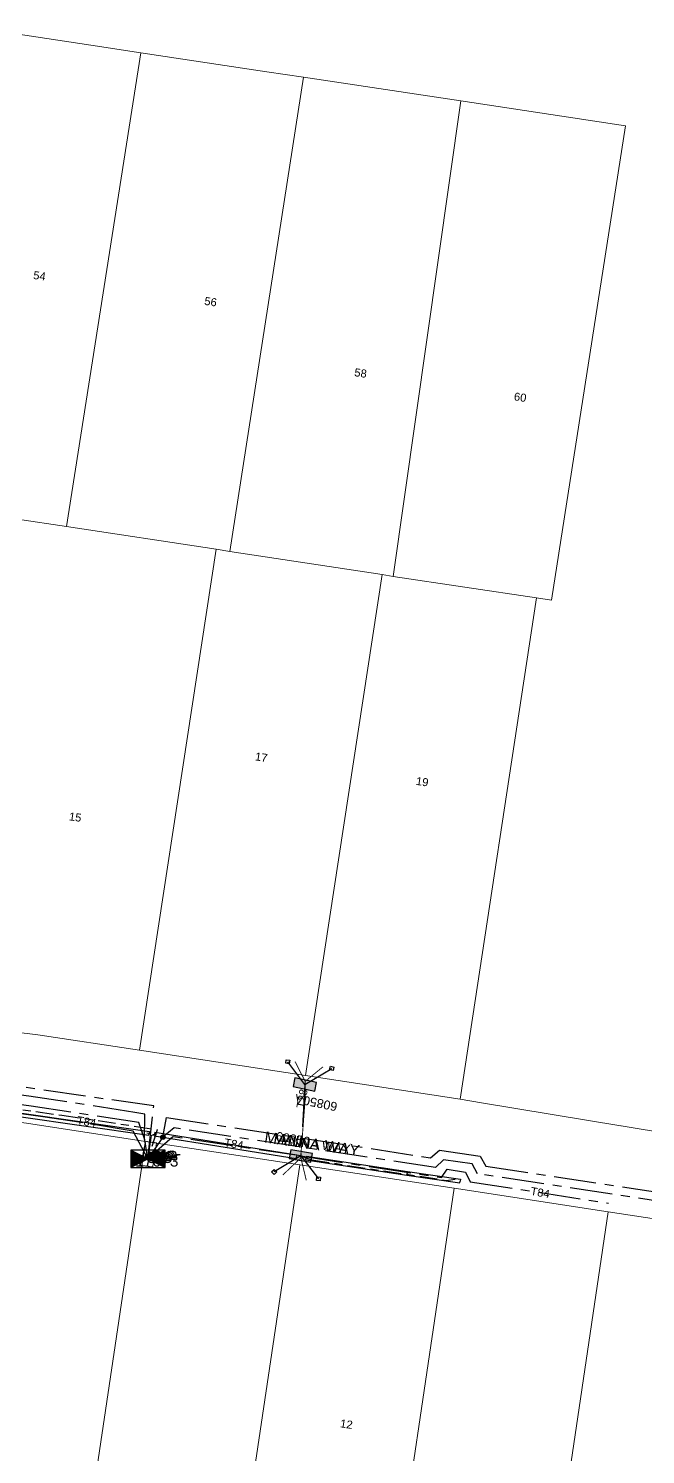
# Model space of a CAD drawing. Header units: metres. Extents: x 277548 to 280124, y 6243677 to 6246862.
# Drawn here: x 279682.9 to 279821.6, y 6245379.9 to 6245700.6 of the extents above; entities that cross this region are included whole.
import ezdxf
from ezdxf.enums import TextEntityAlignment as Align

# ---------------------------------------------------------------- set-up
doc = ezdxf.new("R2010")
doc.units = ezdxf.units.M
for name, pattern in [('Cable Exist UG', [8.2, 4, -1.2, 1.8, -1.2]), ('HIDDEN', [0.375, 0.25, -0.125]), ('HIDDEN2', [0.1875, 0.125, -0.0625]), ('IECLCENT', [15.5, 9.5, -2, 2, -2])]:
    doc.linetypes.add(name, pattern=pattern)
doc.layers.get('0').update_dxf_attribs({"color": 6})
for name, color, linetype, lineweight in [('Cadastre Land Parcels_SP_EXT', 9, 'Continuous', 5), ('Cadastre Other Property_SP_EXT', 9, 'HIDDEN', 5), ('Cadastre Roads_SP_EXT', 94, 'Continuous', 15)]:
    doc.layers.add(name, color=color, linetype=linetype, lineweight=lineweight)
for name, color, linetype in [('Duct_SP_EXT', 7, 'Continuous'), ('Equip_LV_EXT', 7, 'Continuous'), ('Mains_LV_EXT', 7, 'Continuous'), ('Mains_LV_SL_EXT', 7, 'Continuous'), ('Notes_HV_MISC', 7, 'Continuous'), ('Notes_LV_MISC', 7, 'Continuous'), ('Notes_SP_MISC', 7, 'Continuous'), ('Services_SP_EXT', 7, 'Continuous'), ('Sub_SP_EXT', 7, 'Continuous'), ('SupportsUG_SP_LV_EXT', 7, 'Continuous')]:
    doc.layers.add(name, color=color, linetype=linetype)
doc.styles.add('iecARIAL', font='arial.ttf', dxfattribs={"height": 2})
doc.styles.get("Standard").update_dxf_attribs({"font": 'arial.ttf'})

# ---------------------------------------------------------------- blocks, each defined once
blk = doc.blocks.new('SUB_PADMOUNT_EXT')
for points in [[(0, 0), (-3.84, 1.92), (-3.84, -1.92)], [(0, 0), (3.84, 1.92), (3.84, -1.92)]]:
    blk.add_hatch(color=256).paths.add_polyline_path(points)
for p, q in [((3.84, 1.92), (-3.84, -1.92)), ((-3.84, 1.92), (3.84, -1.92))]:
    blk.add_line(p, q)
blk.add_lwpolyline([(-3.84, -1.92), (3.84, -1.92), (3.84, 1.92), (-3.84, 1.92)], close=True)
for tag, height, flags, p in [('ASSET_NUM', 2.5, 8, (2, 2)), ('STREET_CODE', 0.2, 9, (1.5, 0)), ('CONSTRUCTED_VOLTAGE', 0.2, 9, (1.5, -0.2)), ('OPERATING_VOLTAGE', 0.2, 9, (1.5, -0.6)), ('ORIENTATION', 0.2, 9, (1.5, -0.8)), ('OWNED_BY', 0.2, 9, (1.5, -1)), ('OPERATED_BY', 0.2, 9, (1.5, -1.2)), ('SECONDARY_VOLTAGE', 0.2, 9, (1.5, -1.6)), ('STATE', 0.2, 9, (1.5, -1.8)), ('SUBSTATION_TYPE', 0.2, 9, (1.5, -2.2)), ('STREETNAME', 0.2, 9, (1.5, -3)), ('SUBURB', 0.2, 9, (1.5, -3.2)), ('NO_PHASES', 0.2, 9, (1.5, -0.4)), ('MAINTAINED_BY', 0.2, 9, (1.5, -1.4)), ('PARENT', 0.2, 9, (1.5, -2)), ('USAGE', 0.2, 9, (1.5, -2.4)), ('LEGEND', 0.2, 9, (1.5, -2.6)), ('LOCATION', 0.2, 9, (1.5, -2.8)), ('Z', 0.2, 1, (1.5, -3.6)), ('NOTES', 0.2, 9, (1.5, -3.4))]:
    blk.add_attdef(tag, text='', height=height, dxfattribs=dict(flags=flags)).set_placement(p, align=Align.MIDDLE_LEFT)
blk = doc.blocks.new('PILLAR_EXT')
blk.add_hatch(color=256).paths.add_polyline_path([(-2.475, 0.99), (-2.475, -0.99), (2.475, -0.99), (2.475, 0.99)])
blk.add_lwpolyline([(-2.475, -0.99), (2.475, -0.99), (2.475, 0.99), (-2.475, 0.99)], close=True)
at = {"style": 'iecARIAL', "flags": 8}
blk.add_attdef('ASSET_NUM', text='', height=2, dxfattribs=at).set_placement((1.5, 3.5), align=Align.MIDDLE_RIGHT)
for tag, p, flags in [('OWNED_BY', (0, -0.2), 9), ('STATE', (0, -0.4), 9), ('SUPPORT_TYPE', (0, -0.6), 9), ('STREETNAME', (0, -1.8), 9), ('SUBURB', (0, -2), 1), ('USAGE', (0, -0.8), 9), ('LEGEND', (0, -1), 9), ('LOCATION', (0, -1.2), 9), ('NOTES', (0, -1.4), 9), ('PARENT', (0, -1.6), 9)]:
    blk.add_attdef(tag, p, '', height=0.2, dxfattribs=dict(flags=flags))
blk = doc.blocks.new('CCP_EXT')
blk.add_wipeout([(0, 0.57), (0.57, 0), (0, -0.57), (-0.57, 0)])
blk.add_lwpolyline([(-0.57, 0), (0, 0.57), (0.57, 0), (0, -0.57), (-0.57, 0)])
at = {"flags": 1}
blk.add_attdef('Z', (0, 0), '', height=0.2, dxfattribs=at)
at = {"flags": 9}
for tag, p in [('CCP_TYPE', (0, 0)), ('CONSTRUCTED_VOLTAGE', (0, -0.2)), ('OPERATING_VOLTAGE', (0, -0.6)), ('ORIENTATION', (0, -0.8)), ('OWNED_BY', (0, -1)), ('STATE', (0, -1.8)), ('NO_PHASES', (0, -0.4)), ('USAGE', (0, -1.2)), ('LEGEND', (0, -1.4)), ('LIFE_SUPPORT', (0, -1.6)), ('NOTES', (0, -2))]:
    blk.add_attdef(tag, text='', height=0.2, dxfattribs=at).set_placement(p, align=Align.MIDDLE_LEFT)
blk = doc.blocks.new('LV_UG_DFUSE_CLOSED_EXT')
for points in [[(1, 0), (0, 0)], [(5.04, 0.73), (2.16, -0.72)], [(5.05, -0.71), (2.16, 0.72)], [(6.2, 0.01), (7.2, 0.01)]]:
    blk.add_lwpolyline(points)
for centre in [(1.8, 0), (5.4, 0.01)]:
    blk.add_circle(centre, 0.8)
at = {"flags": 9}
for tag, p in [('ACTUAL_STATUS', (0, 0)), ('CONSTRUCTED_VOLTAGE', (0, -0.2)), ('OPERATING_VOLTAGE', (0, -0.6)), ('ORIENTATION', (0, -0.8)), ('STATE', (0, -1)), ('SWITCH_TYPE', (0, -1.2)), ('NO_PHASES', (0, -0.4)), ('USAGE', (0, -1.4)), ('NOTES', (0, -1.6))]:
    blk.add_attdef(tag, text='', height=0.2, dxfattribs=at).set_placement(p, align=Align.MIDDLE_LEFT)
at = {"flags": 1}
blk.add_attdef('Z', (0, 0), '', height=0.2, dxfattribs=at)
blk = doc.blocks.new('CONNECTOR_NODE_EXT')
h = blk.add_hatch(color=256)
edge = h.paths.add_edge_path()
edge.add_arc((0, 0), 0.5, 0, 360)
blk.add_circle((0, 0), 0.5)
at = {"flags": 1}
blk.add_attdef('Z', (0, 0), '', height=0.2, dxfattribs=at)
at = {"flags": 9}
for tag, p in [('CONNECTOR_TYPE', (0, 0)), ('CONSTRUCTED_VOLTAGE', (0, -0.2)), ('OPERATING_VOLTAGE', (0, -0.6)), ('ORIENTATION', (0, -0.8)), ('SUBTYPE', (0, -1)), ('NO_PHASES', (0, -0.4)), ('USAGE', (0, -1.2)), ('NOTES', (0, -1.4))]:
    blk.add_attdef(tag, text='', height=0.2, dxfattribs=at).set_placement(p, align=Align.MIDDLE_LEFT)

msp = doc.modelspace()

# ---------------------------------------------------------------- linework, layer by layer
at = {"layer": 'Cadastre Land Parcels_SP_EXT', "linetype": 'Continuous'}
for points in [[(279696.93502, 6245696.86303), (279672.13404, 6245700.60303), (279654.186, 6245594.25303), (279680.42097, 6245590.26402), (279691.49903, 6245588.61803), (279708.162, 6245695.16996), (279696.93502, 6245696.86303)], [(279736.50503, 6245690.89598), (279708.162, 6245695.16996), (279691.49903, 6245588.61803), (279725.07001, 6245583.47601), (279728.14196, 6245583.009), (279744.73303, 6245689.655), (279736.50503, 6245690.89598)], [(279762.41802, 6245577.79799), (279764.88797, 6245577.38398), (279780.08198, 6245684.32501), (279744.73303, 6245689.655), (279728.14196, 6245583.009), (279762.41802, 6245577.79799)], [(279800.46597, 6245572.01397), (279817.10103, 6245678.74203), (279780.08198, 6245684.32501), (279764.88797, 6245577.38398), (279797.11498, 6245572.52303), (279800.46597, 6245572.01397)], [(279691.49903, 6245588.61803), (279680.42097, 6245590.26402), (279674.02604, 6245475.42596), (279679.55204, 6245474.97396), (279685.04801, 6245474.25997), (279707.87298, 6245470.79901), (279725.07001, 6245583.47601), (279691.49903, 6245588.61803)], [(279745.21603, 6245465.09599), (279762.41802, 6245577.79799), (279728.14196, 6245583.009), (279725.07001, 6245583.47601), (279707.87298, 6245470.79901), (279745.21603, 6245465.09599)], [(279764.88797, 6245577.38398), (279762.41802, 6245577.79799), (279745.21603, 6245465.09599), (279779.91, 6245459.79701), (279797.11498, 6245572.52303), (279764.88797, 6245577.38398)], [(279692.37202, 6245336.87996), (279709.21396, 6245450.31503), (279682.48698, 6245454.38001), (279677.60801, 6245455.013), (279672.70396, 6245455.409), (279662.76999, 6245376.50703), (279657.58301, 6245341.52899), (279677.10602, 6245338.93104), (279692.37202, 6245336.87996)], [(279743.89299, 6245445.03998), (279709.21396, 6245450.31503), (279692.37202, 6245336.87996), (279711.26398, 6245334.69302), (279711.87904, 6245334.62598), (279727.15802, 6245332.30398), (279743.89299, 6245445.03998)], [(279778.58501, 6245439.76202), (279743.89299, 6245445.03998), (279727.15802, 6245332.30398), (279761.85101, 6245327.036), (279778.58501, 6245439.76202)], [(279813.17897, 6245434.49704), (279778.58501, 6245439.76202), (279761.85101, 6245327.036), (279764.36999, 6245326.65201), (279796.52704, 6245321.50902), (279813.17897, 6245434.49704)]]:
    msp.add_lwpolyline(points, close=True, dxfattribs=at)
at = {"layer": 'Cadastre Other Property_SP_EXT', "linetype": 'HIDDEN2'}
msp.add_lwpolyline([(279709.21394, 6245450.31501), (279708.12063, 6245444.93211), (279710.83221, 6245444.53181), (279711.69537, 6245449.96169), (279709.21394, 6245450.31501)], close=True, dxfattribs=at)
at = {"layer": 'Cadastre Roads_SP_EXT', "linetype": 'Continuous'}
for points in [[(279850.53297, 6245448.09698), (279816.16402, 6245453.79103), (279816.03403, 6245453.81204), (279784.74801, 6245459.00504), (279779.91001, 6245459.79696), (279745.216, 6245465.09602), (279707.873, 6245470.79898), (279685.048, 6245474.26003), (279679.55203, 6245474.97399)], [(279682.48696, 6245454.38003), (279709.21402, 6245450.31496), (279743.89301, 6245445.04002), (279778.58498, 6245439.76198), (279813.17902, 6245434.49702), (279847.77297, 6245429.23602)]]:
    msp.add_lwpolyline(points, dxfattribs=at)
at = {"layer": 'Duct_SP_EXT'}
for p, q in [((279680.77372, 6245455.90462), (279709.96696, 6245451.69729)), ((279680.87637, 6245456.73851), (279710.08678, 6245452.5287)), ((279709.96696, 6245451.69729), (279710.02687, 6245452.11299)), ((279710.08678, 6245452.5287), (279710.02687, 6245452.11299)), ((279711.15827, 6245451.52613), (279711.22413, 6245451.94094)), ((279711.29, 6245452.35574), (279711.22413, 6245451.94094)), ((279711.29, 6245452.35574), (279743.24163, 6245447.28236)), ((279711.15827, 6245451.52613), (279743.10991, 6245446.45275)), ((279743.10991, 6245446.45275), (279743.17577, 6245446.86756)), ((279743.24163, 6245447.28236), (279743.17577, 6245446.86756)), ((279745.27553, 6245446.12866), (279745.3385, 6245446.54391)), ((279745.40148, 6245446.95916), (279745.3385, 6245446.54391)), ((279767.9615, 6245442.68817), (279768.02293, 6245443.10365)), ((279767.9615, 6245442.68817), (279779.87866, 6245440.97195)), ((279768.08435, 6245443.51914), (279768.02293, 6245443.10365)), ((279768.08435, 6245443.51914), (279779.9984, 6245441.80337)), ((279779.87866, 6245440.97195), (279779.93853, 6245441.38766)), ((279779.9984, 6245441.80337), (279779.93853, 6245441.38766))]:
    msp.add_line(p, q, dxfattribs=at)
at = {"layer": 'Notes_HV_MISC', "linetype": 'Cable Exist UG'}
msp.add_lwpolyline([(279676.4802, 6245458.11383), (279690.43617, 6245456.20552), (279711.87679, 6245452.94446), (279709.78022, 6245446.3884)], dxfattribs=at)
at = {"layer": 'Notes_LV_MISC', "linetype": 'IECLCENT'}
for points in [[(279709.78022, 6245446.3884), (279711.08559, 6245458.26915), (279680.92901, 6245462.61336), (279674.51575, 6245463.43859), (279664.97248, 6245463.54195), (279660.20927, 6245463.40848), (279654.08454, 6245462.71129), (279641.28755, 6245460.42386), (279632.39776, 6245457.63819), (279624.21149, 6245454.48065), (279619.70646, 6245463.27785)], [(279745.02258, 6245463.09867), (279744.13587, 6245447.02561)], [(279709.03206, 6245450.65286), (279707.72368, 6245454.58767), (279707.72368, 6245454.58767), (279683.55319, 6245458.26381), (279677.99953, 6245458.95608)], [(279708.99861, 6245450.76372), (279709.07644, 6245456.42741), (279709.07644, 6245456.42741), (279706.8258, 6245456.84182), (279682.98405, 6245460.49885), (279678.45498, 6245461.06691)], [(279709.78022, 6245446.3884), (279706.46794, 6245452.6259), (279694.74643, 6245454.53837), (279686.10939, 6245455.85209), (279676.9263, 6245457.07455), (279672.89815, 6245457.40763)], [(279709.78022, 6245446.3884), (279709.03206, 6245450.65286)], [(279744.13587, 6245447.02561), (279715.35373, 6245451.35181), (279709.78022, 6245446.3884)], [(279713.13762, 6245451.27031), (279709.78022, 6245446.3884)]]:
    msp.add_lwpolyline(points, dxfattribs=at)
at = {"layer": 'Notes_SP_MISC', "linetype": 'IECLCENT', "ltscale": 0.5, "const_width": 0.2, "flags": 128}
for points in [[(279745.14508, 6245460.35179), (279745.11244, 6245463.80723)], [(279745.14508, 6245460.35179), (279744.34986, 6245449.85084)], [(279744.34986, 6245449.85084), (279744.07234, 6245446.54207)]]:
    msp.add_lwpolyline(points, dxfattribs=at)
for points in [[(279709.92306, 6245447.33959), (279710.54921, 6245451.46637), (279710.54921, 6245451.46637, 0.365866267), (279709.6447, 6245452.16807), (279709.6447, 6245452.16807), (279709.39171, 6245452.20454)], [(279710.51397, 6245451.23378), (279710.54921, 6245451.46637), (279710.54921, 6245451.46637, -0.342633138), (279711.44328, 6245451.907), (279711.44328, 6245451.907), (279711.73796, 6245451.85936)]]:
    msp.add_lwpolyline(points, format="xyb", dxfattribs=at)

# ---------------------------------------------------------------- block references
at = {"layer": 'Equip_LV_EXT'}
for name, p in [('CONNECTOR_NODE_EXT', (279713.13765, 6245451.27031)), ('LV_UG_DFUSE_CLOSED_EXT', (279708.77567, 6245446.2863)), ('LV_UG_DFUSE_CLOSED_EXT', (279708.82715, 6245446.6982)), ('LV_UG_DFUSE_CLOSED_EXT', (279709.04297, 6245447.05644)), ('LV_UG_DFUSE_CLOSED_EXT', (279709.3934, 6245447.29804)), ('LV_UG_DFUSE_CLOSED_EXT', (279709.83004, 6245447.37884))]:
    msp.add_blockref(name, p, dxfattribs=at)
at = {"layer": 'Sub_SP_EXT'}
ref = msp.add_blockref('SUB_PADMOUNT_EXT', (279709.78028, 6245446.38842), dxfattribs=at)
ref.add_attrib('ASSET_NUM', '17073', dxfattribs={"layer": '0', "height": 2.5}).set_placement((279711.78028, 6245447.13842), align=Align.TOP_CENTER)
at = {"layer": 'SupportsUG_SP_LV_EXT'}
ref = msp.add_blockref('PILLAR_EXT', (279745.02262, 6245463.09863), dxfattribs=dict(at, rotation=168.3709005918113))
ref.add_attrib('ASSET_NUM', '60850A', dxfattribs={"layer": '0', "height": 2, "rotation": 168.3709006, "style": 'iecARIAL'}).set_placement((279742.84789, 6245459.97283), align=Align.MIDDLE_RIGHT)
ref = msp.add_blockref('PILLAR_EXT', (279744.13581, 6245447.02566), dxfattribs=dict(at, rotation=350.3684250205998))
ref.add_attrib('ASSET_NUM', '60850', dxfattribs={"layer": '0', "height": 2, "rotation": 350.368425, "style": 'iecARIAL'}).set_placement((279746.20026, 6245450.22535), align=Align.MIDDLE_RIGHT)
ref = msp.add_blockref('PILLAR_EXT', (279744.13581, 6245447.02566), dxfattribs=dict(at, rotation=350.3684250205998))
ref.add_attrib('ASSET_NUM', '60850', dxfattribs={"layer": '0', "height": 2, "rotation": 350.368425, "style": 'iecARIAL'}).set_placement((279746.20026, 6245450.22535), align=Align.MIDDLE_RIGHT)

# ---------------------------------------------------------------- texts
at = {"layer": 'Cadastre Land Parcels_SP_EXT'}
for s, rotation, p in [('54', 351.668579, (279683.88948, 6245644.2952)), ('56', 351.668732, (279722.3518, 6245638.47063)), ('58', 351.668671, (279756.05258, 6245622.43421)), ('60', 351.668701, (279791.93038, 6245616.99757)), ('17', 351.5, (279733.74377, 6245536.03562)), ('19', 351.5, (279769.90937, 6245530.51958)), ('15', 352.34, (279691.92698, 6245522.54532)), ('12', 351.49, (279752.87173, 6245386.03547))]:
    msp.add_text(s, height=1.8, rotation=rotation, dxfattribs=at).set_placement(p)
at = {"layer": 'Cadastre Roads_SP_EXT'}
msp.add_text('MANNA WAY', height=2.5, rotation=351.7052873, dxfattribs=at).set_placement((279746.66342, 6245449.77201), align=Align.MIDDLE_CENTER)
at = {"layer": 'Mains_LV_EXT'}
for s, rotation, p in [('T28', 79.3120102, (279744.87816, 6245457.62743)), ('T84', 350.5012485, (279693.68123, 6245454.23024)), ('T84', 350.4938451, (279726.80653, 6245449.22194)), ('T84', 350.2218859, (279795.64228, 6245438.28841))]:
    msp.add_text(s, height=1.8, rotation=rotation, dxfattribs=at).set_placement(p)
at = {"layer": 'Notes_HV_MISC'}
msp.add_text('MANNA WAY', height=2.5, rotation=351.7052873, dxfattribs=at).set_placement((279746.66342, 6245449.77201), align=Align.MIDDLE_CENTER)
at = {"layer": 'Notes_LV_MISC'}
msp.add_text('MANNA WAY', height=2, rotation=351.7052873, dxfattribs=at).set_placement((279746.66342, 6245449.77201), align=Align.MIDDLE_CENTER)

# ---------------------------------------------------------------- next in the draw order: block references
at = {"layer": 'Services_SP_EXT'}
for p, rotation in [((279741.18738, 6245468.21872), 128.2917752144265), ((279751.07466, 6245466.72964), 32.37302490416837), ((279748.11244, 6245441.87463), 308.3643251828919)]:
    msp.add_blockref('CCP_EXT', p, dxfattribs=dict(at, rotation=rotation))
msp.add_blockref('CCP_EXT', (279738.14318, 6245443.44936), dxfattribs=at)

# ---------------------------------------------------------------- next in the draw order: block references
for p, rotation in [((279741.18738, 6245468.21872), 128.2917752144265), ((279751.07466, 6245466.72964), 32.37302490416837), ((279748.11244, 6245441.87463), 308.3643251828919)]:
    msp.add_blockref('CCP_EXT', p, dxfattribs=dict(at, rotation=rotation))
msp.add_blockref('CCP_EXT', (279738.14318, 6245443.44936), dxfattribs=at)

# ---------------------------------------------------------------- next in the draw order: linework, layer by layer
at = {"layer": 'Duct_SP_EXT'}
for p, q in [((279745.27553, 6245446.12866), (279767.9615, 6245442.68817)), ((279745.40148, 6245446.95916), (279768.08435, 6245443.51914))]:
    msp.add_line(p, q, dxfattribs=at)
at = {"layer": 'Mains_LV_SL_EXT', "linetype": 'Cable Exist UG'}
msp.add_lwpolyline([(279744.13587, 6245447.02561), (279746.52715, 6245446.1565), (279776.83154, 6245441.54602), (279778.79623, 6245441.78993)], dxfattribs=at)
at = {"layer": 'Notes_LV_MISC', "linetype": 'IECLCENT'}
for points in [[(279713.13762, 6245451.27031), (279713.93808, 6245455.66541), (279773.30288, 6245446.63464), (279775.27775, 6245448.35718), (279784.45208, 6245446.96121), (279785.74594, 6245444.74127), (279920.76858, 6245424.2706), (279926.77102, 6245423.33151), (279928.24856, 6245421.06852), (279960.08889, 6245415.95354), (279962.1224, 6245413.60997)], [(279962.1224, 6245413.60997), (279926.61929, 6245419.30461), (279924.899, 6245421.60663), (279921.36384, 6245422.15876), (279783.82104, 6245443.01114), (279782.64195, 6245445.28339), (279776.21009, 6245446.19237), (279774.39705, 6245444.44522), (279715.66187, 6245453.38023), (279713.13762, 6245451.27031)], [(279744.13587, 6245447.02561), (279775.76223, 6245442.2131), (279777.0274, 6245444.04499), (279781.17108, 6245443.41445), (279782.21528, 6245441.23255), (279813.29461, 6245436.40452)]]:
    msp.add_lwpolyline(points, dxfattribs=at)
at = {"layer": 'Notes_SP_MISC', "linetype": 'IECLCENT', "ltscale": 0.5, "const_width": 0.2, "flags": 128}
for points in [[(279742.8128, 6245468.28706), (279745.11244, 6245463.80723), (279749.11568, 6245467.084)], [(279740.08613, 6245442.75763), (279744.14628, 6245446.61303), (279745.35086, 6245441.57272)]]:
    msp.add_lwpolyline(points, dxfattribs=at)
at = {"layer": 'Services_SP_EXT'}
for points in [[(279745.02255, 6245463.09868), (279741.18736, 6245468.21872)], [(279745.02255, 6245463.09868), (279751.07465, 6245466.72968)], [(279744.13586, 6245447.02563), (279738.14316, 6245443.44937)], [(279744.13586, 6245447.02563), (279748.11244, 6245441.8746)]]:
    msp.add_lwpolyline(points, dxfattribs=at)

# ---------------------------------------------------------------- next in the draw order: block references
at = {"layer": 'SupportsUG_SP_LV_EXT'}
ref = msp.add_blockref('PILLAR_EXT', (279745.02262, 6245463.09863), dxfattribs=dict(at, rotation=168.3709005918113))
ref.add_attrib('ASSET_NUM', '60850A', dxfattribs={"layer": '0', "height": 2, "rotation": 168.3709006, "style": 'iecARIAL'}).set_placement((279742.84789, 6245459.97283), align=Align.MIDDLE_RIGHT)

doc.saveas('drawing.dxf')
